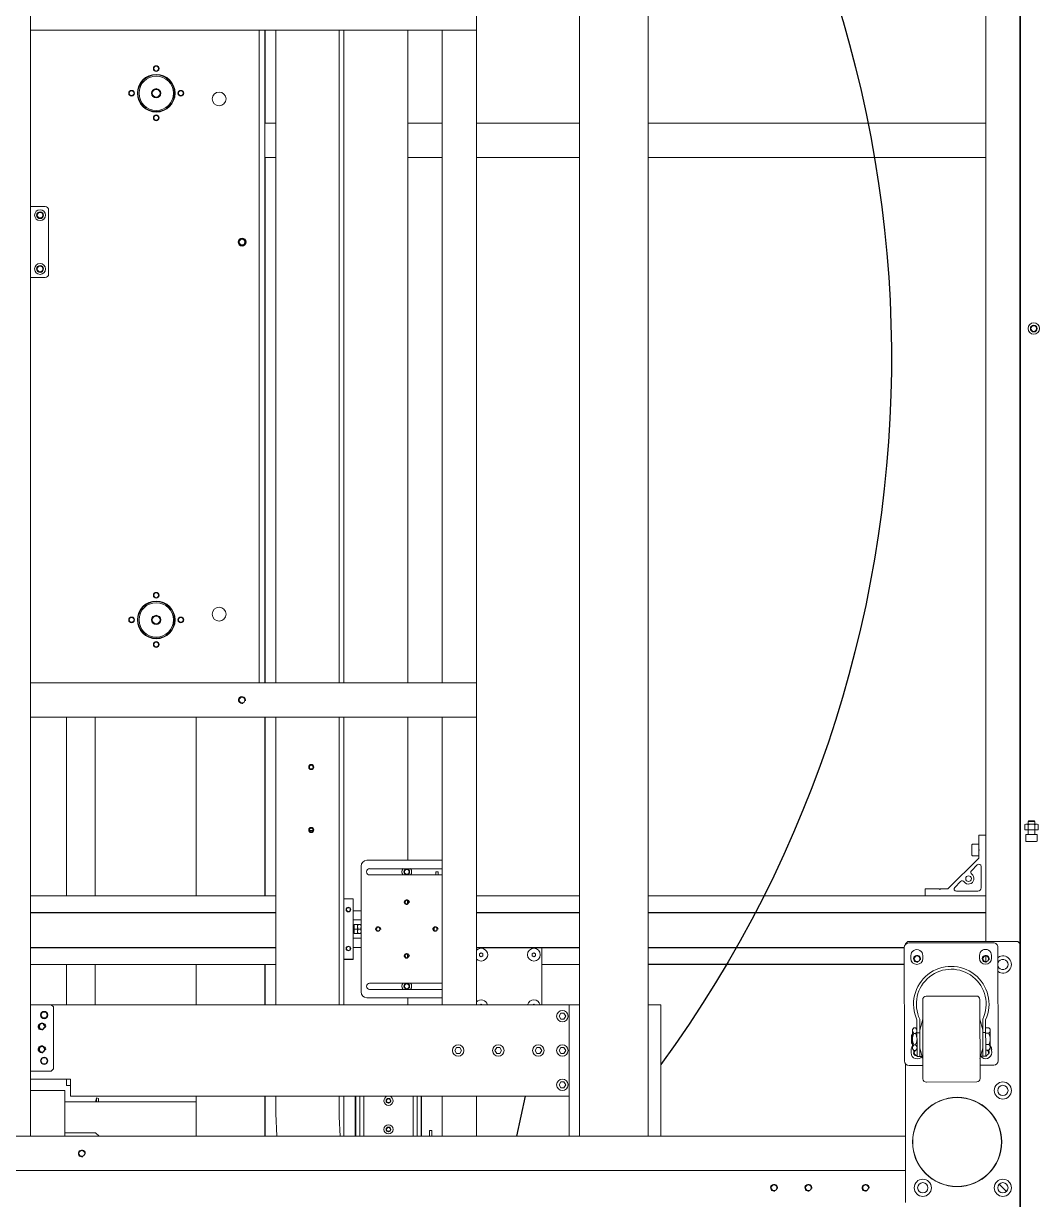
# Model space of a CAD drawing. Header units: millimetres. Extents: x -1052 to 3351, y 0 to 2015.
# Drawn here: x -214.6 to -201.47, y 1711.44 to 1726.64 of the extents above; entities that cross this region are included whole.
import ezdxf

# ---------------------------------------------------------------- set-up
doc = ezdxf.new("R2010")
doc.units = ezdxf.units.MM
doc.layers.add('@ New Renovation', color=7, linetype='Continuous')
for name, color, linetype, lineweight in [('_-J_NJSOLIDLINE！实线层', 7, 'Continuous', 18), ('_CGL01-D75-001SOLIDLINE！实线层', 7, 'Continuous', 18), ('_CGL01-D75-002SOLIDLINE！实线层', 7, 'Continuous', 18), ('_CGL01-D75-003SOLIDLINE！实线层', 7, 'Continuous', 18), ('_SC-50X75__0___CSOLIDLINE！实线层', 7, 'Continuous', 18), ('_TN16-30_-_30_BSOLIDLINE！实线层', 7, 'Continuous', 18), ('_TN16-30_FPSOLIDLINE！实线层', 7, 'Continuous', 18), ('_TN20-150_-_150_BSOLIDLINE！实线层', 7, 'Continuous', 18), ('_TN20-150_FPSOLIDLINE！实线层', 7, 'Continuous', 18), ('_TR16-2020_BSOLIDLINE！实线层', 7, 'Continuous', 18), ('AJCR-D78-M20-L100SOLIDLINE！实线层', 7, 'Continuous', 18), ('AM_6', 2, 'Continuous', 35), ('AM_CL', 7, 'Continuous', 15), ('DBJXZT-13SOLIDLINE！实线层', 7, 'Continuous', 18), ('DBJXZT-1SOLIDLINE！实线层', 7, 'Continuous', 18), ('DBJXZT-4SOLIDLINE！实线层', 7, 'Continuous', 18), ('DBJXZT-7SOLIDLINE！实线层', 7, 'Continuous', 18), ('DBJXZT-8SOLIDLINE！实线层', 7, 'Continuous', 18), ('GB_P_6_60X30_L_8SOLIDLINE！实线层', 7, 'Continuous', 18), ('HCJ_RECTANGULAR_TUSOLIDLINE！实线层', 7, 'Continuous', 18), ('HCJ_SQUARE_TUBE_66SOLIDLINE！实线层', 7, 'Continuous', 18), ('HCJ_SQUARE_TUBE_93SOLIDLINE！实线层', 7, 'Continuous', 18), ('HCJ_SQUARE_TUBE_94SOLIDLINE！实线层', 7, 'Continuous', 18), ('ISO10642-M5X16-10_SOLIDLINE！实线层', 7, 'Continuous', 18), ('ISO4032-M6-6SOLIDLINE！实线层', 7, 'Continuous', 18), ('ISO4762-M5X20-12_9SOLIDLINE！实线层', 7, 'Continuous', 18), ('ISO4762-M5X8-8_8SOLIDLINE！实线层', 7, 'Continuous', 18), ('ISO4762-M6X10-8_8SOLIDLINE！实线层', 7, 'Continuous', 18), ('ISO4762-M6X12-8_8SOLIDLINE！实线层', 7, 'Continuous', 18), ('ISO4762-M6X20-8_8SOLIDLINE！实线层', 7, 'Continuous', 18), ('ISO4762-M6X25-8_8SOLIDLINE！实线层', 7, 'Continuous', 18), ('ISO4762-M6X30-8_8SOLIDLINE！实线层', 7, 'Continuous', 18), ('ISO4762-M6X35-8_8SOLIDLINE！实线层', 7, 'Continuous', 18), ('LHFR20SOLIDLINE！实线层', 7, 'Continuous', 18), ('M8-B25SOLIDLINE！实线层', 7, 'Continuous', 18), ('M8_24齿-宽30SOLIDLINE！实线层', 7, 'Continuous', 18), ('QZDB-3-1BSOLIDLINE！实线层', 7, 'Continuous', 18), ('QZDB-6-1SOLIDLINE！实线层', 7, 'Continuous', 18), ('QZDBHC-1SOLIDLINE！实线层', 7, 'Continuous', 18), ('QZDBHC-2-1-ASOLIDLINE！实线层', 7, 'Continuous', 18), ('QZDBHC-2-2A-ASOLIDLINE！实线层', 7, 'Continuous', 18), ('QZDBHC-2-6SOLIDLINE！实线层', 7, 'Continuous', 18), ('QZDBHC-2-7-1SOLIDLINE！实线层', 7, 'Continuous', 18), ('QZDBHC-2-9-SSOLIDLINE！实线层', 7, 'Continuous', 18), ('QZDBHC-2-A-1SOLIDLINE！实线层', 7, 'Continuous', 18), ('QZDBHC_02-2SOLIDLINE！实线层', 7, 'Continuous', 18), ('QZDLD-9SOLIDLINE！实线层', 7, 'Continuous', 18), ('角铝53-53SOLIDLINE！实线层', 7, 'Continuous', 18)]:
    doc.layers.add(name, color=color, linetype=linetype, lineweight=lineweight)

# ---------------------------------------------------------------- blocks, each defined once
blk = doc.blocks.new('*X870')
at = {"layer": '@ New Renovation', "color": 0, "linetype": 'Continuous'}
for p, q in [((-3223.1, 4.8), (-3223.1, 219.3)), ((-3193.1, 219.3), (-3193.1, 4.8)), ((-3231.3, -110.7), (-3233.9, -110.7)), ((-3184.3, -110.7), (-3186.9, -110.7)), ((-3208.1, -133.4), (-3208.1, -133.7)), ((-3208.1, -133.4), (-3208.1, -133.7)), ((-3223.1, -260.7), (-3223.1, -170.7)), ((-3193.1, -170.7), (-3193.1, -260.7)), ((-3223.1, -615.7), (-3223.1, -320.7)), ((-3193.1, -320.7), (-3193.1, -544.5)), ((-3178.1, -544.5), (-3178.1, -320.7))]:
    blk.add_line(p, q, dxfattribs=at)
for centre, radius in [((-3124, 209.2), 2.5), ((-3104, 209.2), 2.5), ((-3209.1, -84.7), 1.65), ((-3232.6, -109.7), 1.65), ((-3185.6, -109.7), 1.65), ((-3209.1, -134.7), 1.65)]:
    blk.add_circle(centre, radius, dxfattribs=at)
for centre, radius, start, end in [((-3124, 209.2), 3, 345, 285), ((-3104, 209.2), 3, 345, 285), ((-3209.1, -84.7), 2, 345, 285), ((-3232.6, -109.7), 2, 345, 285), ((-3185.6, -109.7), 2, 345, 285), ((-3209.1, -134.7), 2, 345, 285), ((-3707.6, 511.8), 1045.1, 232.8141, 306.1785)]:
    blk.add_arc(centre, radius, start, end, dxfattribs=at)
at = {"layer": '_-J_NJSOLIDLINE！实线层', "color": 7, "linetype": 'Continuous'}
for p, q in [((-3259.1, -135.2), (-3256.3, -135.2)), ((-3259.1, -135.2), (-3259.1, -137.2)), ((-3259.1, -137.2), (-3256.3, -137.2))]:
    blk.add_line(p, q, dxfattribs=at)
at = {"layer": '_CGL01-D75-001SOLIDLINE！实线层', "color": 7, "linetype": 'Continuous'}
for p, q in [((-3150.4, -563.6), (-3150.6, -607.6)), ((-3078.4, -560.8), (-3147.4, -560.6)), ((-3120.9, -558.1), (-3130.3, -560.6)), ((-3104.9, -558.2), (-3095.6, -560.7)), ((-3075.4, -563.8), (-3075.6, -607.8)), ((-3147.6, -610.6), (-3078.6, -610.8)), ((-3121.1, -613.1), (-3130.4, -610.6)), ((-3105.1, -613.2), (-3095.7, -610.7))]:
    blk.add_line(p, q, dxfattribs=at)
for centre, start, end in [((-3147.4, -563.6), 89.8342, 179.8342), ((-3078.4, -563.8), 359.8342, 89.8342), ((-3147.6, -607.6), 179.8342, 269.8342), ((-3078.6, -607.8), 269.8342, 359.8342)]:
    blk.add_arc(centre, 3, start, end, dxfattribs=at)
at = {"layer": '_CGL01-D75-002SOLIDLINE！实线层', "color": 7, "linetype": 'Continuous'}
for p, q in [((-3197.1, -622.4), (-3196.9, -548.4)), ((-3192.9, -544.4), (-3093.9, -544.7)), ((-3185.9, -550.2), (-3183.4, -550.2)), ((-3103.4, -550.4), (-3100.9, -550.5)), ((-3089.9, -548.7), (-3089.9, -560.7)), ((-3183.4, -560.7), (-3185.9, -560.7)), ((-3186.1, -610.2), (-3183.6, -610.2)), ((-3090.1, -610.7), (-3090.1, -622.7)), ((-3094.1, -626.7), (-3193.1, -626.4)), ((-3183.6, -620.7), (-3186.1, -620.7)), ((-3101.1, -621), (-3103.6, -620.9))]:
    blk.add_line(p, q, dxfattribs=at)
for centre, radius, start, end in [((-3192.9, -548.4), 4, 89.8342, 179.8342), ((-3185.9, -555.5), 5.25, 89.8342, 269.8342), ((-3183.4, -555.5), 5.25, 269.8342, 89.8342), ((-3103.4, -555.7), 5.25, 89.8342, 130.1116), ((-3100.9, -555.7), 5.25, 304.7563, 89.8342), ((-3093.9, -548.7), 4, 359.8342, 89.8342), ((-3186.1, -615.5), 5.25, 89.8342, 269.8342), ((-3183.6, -615.5), 5.25, 269.8342, 89.8342), ((-3101.1, -615.7), 5.25, 269.8342, 54.912), ((-3193.1, -622.4), 4, 179.8342, 269.8342), ((-3103.6, -615.7), 5.25, 229.5567, 269.8342), ((-3094.1, -622.7), 4, 269.8342, 359.8342)]:
    blk.add_arc(centre, radius, start, end, dxfattribs=at)
at = {"layer": '_CGL01-D75-003SOLIDLINE！实线层', "color": 7, "linetype": 'Continuous'}
for p, q in [((-3121.4, -551.6), (-3122.7, -553)), ((-3122.7, -553), (-3122.7, -554.3)), ((-3121.4, -555.6), (-3122.7, -554.3)), ((-3104.4, -551.7), (-3121.4, -551.6)), ((-3117.8, -553), (-3117.8, -554.3)), ((-3116.4, -550.7), (-3116.9, -551.2)), ((-3108.9, -551.2), (-3116.9, -551.2)), ((-3116.9, -551.2), (-3116.9, -551.7)), ((-3109.4, -550.7), (-3116.4, -550.7)), ((-3109.4, -550.7), (-3108.9, -551.2)), ((-3108.9, -551.2), (-3108.9, -551.7)), ((-3108, -553), (-3108, -554.4)), ((-3104.4, -551.7), (-3103.1, -553)), ((-3104.4, -555.7), (-3103.1, -554.4)), ((-3103.1, -553), (-3103.1, -554.4)), ((-3097.9, -558.2), (-3130.2, -558.1)), ((-3097.9, -555.7), (-3129.7, -555.6)), ((-3118.5, -555.7), (-3118.5, -558.2)), ((-3097.9, -560.1), (-3097.9, -555.7)), ((-3098.1, -613.2), (-3130.4, -613.1)), ((-3098.1, -615.7), (-3129.8, -615.6)), ((-3122.9, -618.3), (-3122.9, -615.6)), ((-3118.7, -613.2), (-3118.7, -615.7)), ((-3118, -618.3), (-3118, -615.7)), ((-3108.2, -618.4), (-3108.2, -615.7)), ((-3103.3, -618.4), (-3103.3, -615.7)), ((-3098.1, -615.7), (-3098.1, -611.3)), ((-3121.6, -619.6), (-3122.9, -618.3)), ((-3121.6, -619.6), (-3104.6, -619.7)), ((-3104.6, -619.7), (-3103.3, -618.4))]:
    blk.add_line(p, q, dxfattribs=at)
for radius, start, end in [(33, 65.2142, 294.4541), (30.5, 64.2086, 295.4598)]:
    blk.add_arc((-3143.5, -585.6), radius, start, end, dxfattribs=at)
for points, knots in [([(-3120.3, -551.6), (-3120.5, -551.6), (-3121.4, -551.8), (-3122.2, -552.4), (-3122.7, -553)], [0, 0, 0, 0, 0.650045, 2.850755, 2.850755, 2.850755, 2.850755]), ([(-3122.7, -554.3), (-3122.6, -554.4), (-3122.2, -554.9), (-3121.7, -555.2), (-3121.3, -555.4)], [0, 0, 0, 0, 0.477747, 1.797575, 1.797575, 1.797575, 1.797575]), ([(-3117.8, -553), (-3118, -552.8), (-3118.7, -552.2), (-3119.6, -551.7), (-3120.3, -551.6)], [0, 0, 0, 0, 0.795219, 2.844235, 2.844235, 2.844235, 2.844235]), ([(-3120.3, -555.6), (-3120.1, -555.6), (-3119.1, -555.5), (-3118.3, -554.9), (-3117.8, -554.3)], [0, 0, 0, 0, 0.650045, 2.850755, 2.850755, 2.850755, 2.850755]), ([(-3105.5, -551.7), (-3105.7, -551.7), (-3106.7, -551.8), (-3107.5, -552.5), (-3108, -553)], [0, 0, 0, 0, 0.650045, 2.850755, 2.850755, 2.850755, 2.850755]), ([(-3108, -554.4), (-3107.8, -554.6), (-3107.1, -555.2), (-3106.2, -555.7), (-3105.5, -555.7)], [0, 0, 0, 0, 0.795219, 2.844235, 2.844235, 2.844235, 2.844235]), ([(-3105.5, -555.7), (-3105.3, -555.7), (-3104.4, -555.5), (-3103.6, -554.9), (-3103.1, -554.4)], [0, 0, 0, 0, 0.650045, 2.850755, 2.850755, 2.850755, 2.850755]), ([(-3103.1, -553), (-3103.2, -552.9), (-3103.6, -552.5), (-3104.1, -552.1), (-3104.5, -551.9)], [0, 0, 0, 0, 0.477747, 1.797575, 1.797575, 1.797575, 1.797575]), ([(-3122.9, -618.3), (-3122.8, -618.4), (-3122.4, -618.9), (-3121.9, -619.2), (-3121.5, -619.4)], [0, 0, 0, 0, 0.477747, 1.797575, 1.797575, 1.797575, 1.797575]), ([(-3120.5, -619.6), (-3120.2, -619.6), (-3119.3, -619.5), (-3118.5, -618.9), (-3118, -618.3)], [0, 0, 0, 0, 0.650045, 2.850755, 2.850755, 2.850755, 2.850755]), ([(-3108.2, -618.4), (-3108, -618.6), (-3107.3, -619.2), (-3106.4, -619.7), (-3105.7, -619.7)], [0, 0, 0, 0, 0.795219, 2.844235, 2.844235, 2.844235, 2.844235]), ([(-3105.7, -619.7), (-3105.5, -619.7), (-3104.6, -619.5), (-3103.8, -618.9), (-3103.3, -618.4)], [0, 0, 0, 0, 0.650045, 2.850755, 2.850755, 2.850755, 2.850755])]:
    blk.add_open_spline(points, degree=3, knots=knots, dxfattribs=at)
for points in [[(-3112.9, -551.7), (-3114.6, -551.7), (-3116.3, -552.2), (-3117.8, -553)], [(-3117.8, -554.3), (-3116.3, -555.1), (-3114.6, -555.7), (-3112.9, -555.7)], [(-3108, -553), (-3109.5, -552.2), (-3111.2, -551.7), (-3112.9, -551.7)], [(-3111.1, -555.5), (-3110, -555.3), (-3109, -554.9), (-3108, -554.4)], [(-3104.5, -551.9), (-3104.8, -551.8), (-3105.2, -551.7), (-3105.5, -551.7)], [(-3121.3, -555.4), (-3121, -555.6), (-3120.6, -555.6), (-3120.3, -555.6)], [(-3112.9, -555.7), (-3112.3, -555.7), (-3111.7, -555.6), (-3111.1, -555.5)], [(-3121.5, -619.4), (-3121.2, -619.6), (-3120.8, -619.6), (-3120.5, -619.6)], [(-3118, -618.3), (-3116.5, -619.1), (-3114.8, -619.7), (-3113.1, -619.7)], [(-3113.1, -619.7), (-3111.4, -619.7), (-3109.7, -619.1), (-3108.2, -618.4)]]:
    blk.add_open_spline(points, degree=3, dxfattribs=at)
at = {"layer": '_SC-50X75__0___CSOLIDLINE！实线层', "color": 7, "linetype": 'Continuous'}
for p, q in [((-3840.1, 219.3), (-3840.1, 206.3)), ((-3778.1, 206.3), (-3778.1, 219.3)), ((-3837.1, 203.3), (-3781.1, 203.3))]:
    blk.add_line(p, q, dxfattribs=at)
for centre, radius in [((-3832.6, 210.8), 4.75), ((-3832.6, 210.8), 3), ((-3832.6, 210.8), 2.46), ((-3785.6, 210.8), 4.75), ((-3785.6, 210.8), 3), ((-3785.6, 210.8), 2.46)]:
    blk.add_circle(centre, radius, dxfattribs=at)
for centre, start, end in [((-3837.1, 206.3), 180, 270), ((-3781.1, 206.3), 270, 0)]:
    blk.add_arc(centre, 3, start, end, dxfattribs=at)
at = {"layer": '_TN16-30_-_30_BSOLIDLINE！实线层', "color": 7, "linetype": 'Continuous'}
for p, q in [((-3205.1, -63.7), (-3213.1, -63.7)), ((-3213.1, -69.7), (-3213.1, -63.7)), ((-3205.1, -66.7), (-3213.1, -66.7)), ((-3211.1, -62.7), (-3211.6, -63.2)), ((-3206.6, -63.2), (-3211.6, -63.2)), ((-3211.6, -63.7), (-3211.6, -63.2)), ((-3209.1, -66.3), (-3209.1, -64.1)), ((-3209.1, -69.3), (-3209.1, -67.1)), ((-3207.1, -62.7), (-3206.6, -63.2)), ((-3206.6, -63.7), (-3206.6, -63.2)), ((-3205.1, -69.7), (-3205.1, -63.7))]:
    blk.add_line(p, q, dxfattribs=at)
for points in [[(-3211.1, -63.7), (-3211.8, -63.7), (-3212.4, -63.8), (-3213.1, -64.1)], [(-3213.1, -66.3), (-3212.4, -66.6), (-3211.8, -66.7), (-3211.1, -66.7)], [(-3211.1, -66.7), (-3211.8, -66.7), (-3212.4, -66.8), (-3213.1, -67.1)], [(-3213.1, -69.3), (-3212.4, -69.6), (-3211.8, -69.7), (-3211.1, -69.7)], [(-3209.1, -64.1), (-3209.7, -63.8), (-3210.4, -63.7), (-3211.1, -63.7)], [(-3211.1, -66.7), (-3210.4, -66.7), (-3209.7, -66.6), (-3209.1, -66.3)], [(-3209.1, -67.1), (-3209.7, -66.8), (-3210.4, -66.7), (-3211.1, -66.7)], [(-3211.1, -69.7), (-3210.4, -69.7), (-3209.7, -69.6), (-3209.1, -69.3)], [(-3207.1, -63.7), (-3207.8, -63.7), (-3208.4, -63.8), (-3209.1, -64.1)], [(-3209.1, -66.3), (-3208.4, -66.6), (-3207.8, -66.7), (-3207.1, -66.7)], [(-3207.1, -66.7), (-3207.8, -66.7), (-3208.4, -66.8), (-3209.1, -67.1)], [(-3209.1, -69.3), (-3208.4, -69.6), (-3207.8, -69.7), (-3207.1, -69.7)], [(-3205.1, -64.1), (-3205.7, -63.8), (-3206.4, -63.7), (-3207.1, -63.7)], [(-3207.1, -66.7), (-3206.4, -66.7), (-3205.7, -66.6), (-3205.1, -66.3)], [(-3205.1, -67.1), (-3205.7, -66.8), (-3206.4, -66.7), (-3207.1, -66.7)], [(-3207.1, -69.7), (-3206.4, -69.7), (-3205.7, -69.6), (-3205.1, -69.3)]]:
    blk.add_open_spline(points, degree=3, dxfattribs=at)
at = {"layer": '_TN16-30_FPSOLIDLINE！实线层', "color": 7, "linetype": 'Continuous'}
for p, q in [((-3235.6, -54.7), (-3235.6, -62.7)), ((-3182.8, -54.7), (-3235.4, -54.7)), ((-3235.4, -54.7), (-3235.4, -62.7)), ((-3182.8, -54.7), (-3182.8, -62.7)), ((-3182.6, -54.7), (-3182.6, -62.7)), ((-3182.6, -62.7), (-3235.6, -62.7)), ((-3225.1, -69.7), (-3225.1, -62.7)), ((-3217.1, -69.7), (-3217.1, -62.7)), ((-3201.1, -69.7), (-3201.1, -62.7)), ((-3193.1, -69.7), (-3193.1, -62.7))]:
    blk.add_line(p, q, dxfattribs=at)
for centre, radius in [((-3226.1, -58.7), 2), ((-3226.1, -58.7), 1.62), ((-3192.1, -58.7), 2), ((-3192.1, -58.7), 1.62)]:
    blk.add_circle(centre, radius, dxfattribs=at)
at = {"layer": '_TN20-150_-_150_BSOLIDLINE！实线层', "color": 7, "linetype": 'Continuous'}
blk.add_line((-3295.1, -24.7), (-3295.1, -27.7), dxfattribs=at)
at = {"layer": '_TN20-150_FPSOLIDLINE！实线层', "color": 7, "linetype": 'Continuous'}
for centre, radius in [((-3350.6, -26.2), 2), ((-3350.6, -26.2), 1.62), ((-3295.6, -26.2), 2), ((-3295.6, -26.2), 1.62)]:
    blk.add_circle(centre, radius, dxfattribs=at)
at = {"layer": '_TR16-2020_BSOLIDLINE！实线层', "color": 7, "linetype": 'Continuous'}
for p, q in [((-3028.1, -64.7), (-3063, -64.7)), ((-3028.1, -65.2), (-3063, -65.2)), ((-3028.1, -68.8), (-3063, -68.8)), ((-3063, -72.2), (-3028.1, -72.2)), ((-3028.1, -115.3), (-3063, -115.3)), ((-3063, -118.7), (-3028.1, -118.7)), ((-3028.1, -122.2), (-3063, -122.2)), ((-3028.1, -122.7), (-3063, -122.7))]:
    blk.add_line(p, q, dxfattribs=at)
for centre, radius in [((-3059.1, -93.7), 2.07), ((-3034.1, -93.7), 4), ((-3034.1, -93.7), 2.07)]:
    blk.add_circle(centre, radius, dxfattribs=at)
blk.add_arc((-3059.1, -93.7), 4, 192.5788, 167.4978, dxfattribs=at)
at = {"layer": 'AJCR-D78-M20-L100SOLIDLINE！实线层', "color": 7, "linetype": 'Continuous'}
for radius in [39, 38.8]:
    blk.add_circle((-3023.1, -590.7), radius, dxfattribs=at)
at = {"layer": 'DBJXZT-13SOLIDLINE！实线层', "color": 7, "linetype": 'Continuous'}
for p, q in [((-3028.1, -129.7), (-3033.1, -129.7)), ((-3033.1, -129.7), (-3033.1, -131.7)), ((-3033.1, -131.7), (-3028.1, -131.7))]:
    blk.add_line(p, q, dxfattribs=at)
at = {"layer": 'DBJXZT-1SOLIDLINE！实线层', "color": 7, "linetype": 'Continuous'}
blk.add_line((-3994.1, 19.3), (-3424.1, 19.3), dxfattribs=at)
for centre, radius in [((-3939.1, 109.3), 16.5), ((-3479.1, 109.3), 16.5), ((-3934.1, 54.3), 6), ((-3484.1, 54.3), 6), ((-3809.1, 34.3), 3.5)]:
    blk.add_circle(centre, radius, dxfattribs=at)
at = {"layer": 'DBJXZT-4SOLIDLINE！实线层', "color": 7, "linetype": 'Continuous'}
for centre in [(-3939.1, 109.3), (-3479.1, 109.3)]:
    blk.add_circle(centre, 3.4, dxfattribs=at)
at = {"layer": 'DBJXZT-7SOLIDLINE！实线层', "color": 7, "linetype": 'Continuous'}
for centre, radius in [((-3939.1, 109.3), 15), ((-3479.1, 109.3), 15), ((-3939.1, 109.3), 4), ((-3479.1, 109.3), 4)]:
    blk.add_circle(centre, radius, dxfattribs=at)
at = {"layer": 'DBJXZT-8SOLIDLINE！实线层', "color": 7, "linetype": 'Continuous'}
for p, q in [((-3264.1, -69.7), (-3154.1, -69.7)), ((-3269.1, -140.7), (-3269.1, -74.7)), ((-3261.8, -140.7), (-3261.8, -77.2)), ((-3256.3, -77.2), (-3256.3, -140.7)), ((-3161.8, -140.7), (-3161.8, -77.2)), ((-3156.3, -77.2), (-3156.3, -140.7)), ((-3149.1, -74.7), (-3149.1, -140.7))]:
    blk.add_line(p, q, dxfattribs=at)
for centre, radius, start, end in [((-3264.1, -74.7), 5, 90, 180), ((-3154.1, -74.7), 5, 0, 90), ((-3259.1, -77.2), 2.75, 0, 180), ((-3159.1, -77.2), 2.75, 0, 180)]:
    blk.add_arc(centre, radius, start, end, dxfattribs=at)
at = {"layer": 'GB_P_6_60X30_L_8SOLIDLINE！实线层', "color": 7, "linetype": 'Continuous'}
for p, q in [((-3238.1, 4.8), (-3238.1, 219.3)), ((-3178.1, 4.8), (-3178.1, 219.3)), ((-3238.1, -260.7), (-3238.1, -170.7)), ((-3178.1, -260.7), (-3178.1, -227.8)), ((-3238.1, -615.7), (-3238.1, -320.7))]:
    blk.add_line(p, q, dxfattribs=at)
at = {"layer": 'HCJ_RECTANGULAR_TUSOLIDLINE！实线层', "color": 7, "linetype": 'Continuous'}
for p, q in [((-2998.1, 1014.3), (-2998.1, -545.7)), ((-3058.1, 189.3), (-3058.1, 74.3)), ((-3028.1, 189.3), (-3028.1, -545.7)), ((-3394.1, 74.3), (-3238.1, 74.3)), ((-3178.1, 74.3), (-3143, 74.3)), ((-3063, 74.3), (-3058.1, 74.3)), ((-3028.1, 74.3), (-3058.1, 74.3)), ((-3994.1, 14.3), (-3913.1, 14.3)), ((-3883.1, 14.3), (-3424.1, 14.3)), ((-3394.1, 14.3), (-3238.1, 14.3)), ((-3178.1, 14.3), (-3143, 14.3)), ((-3063, 14.3), (-3028.1, 14.3)), ((-3994.1, -140.7), (-3424.1, -140.7)), ((-3394.1, -140.7), (-3143, -140.7)), ((-3063, -140.7), (-3028.1, -140.7)), ((-3994.1, -170.7), (-3424.1, -170.7)), ((-3394.1, -170.7), (-3143, -170.7)), ((-3063, -170.7), (-3028.1, -170.7)), ((-5023.1, -260.7), (-3028.1, -260.7)), ((-5023.1, -320.7), (-3028.1, -320.7)), ((-5053.1, -615.7), (-3198.1, -615.7)), ((-3185.6, -615.7), (-3180.6, -615.7)), ((-2986.3, -627.5), (-2979.9, -633.9)), ((-2979.9, -633.9), (-2986.3, -627.5)), ((-5185.1, -645.7), (-3196.1, -645.7))]:
    blk.add_line(p, q, dxfattribs=at)
for centre in [(-3013.1, 174.3), (-2983.1, -430.7), (-2983.1, -460.7), (-2983.1, -510.7)]:
    blk.add_circle(centre, 2.5, dxfattribs=at)
at = {"layer": 'HCJ_RECTANGULAR_TUSOLIDLINE！实线层', "color": 3, "linetype": 'Continuous'}
for centre in [(-3013.1, 174.3), (-2983.1, -430.7), (-2983.1, -460.7), (-2983.1, -510.7)]:
    blk.add_arc(centre, 3, 345, 285, dxfattribs=at)
at = {"layer": 'HCJ_SQUARE_TUBE_66SOLIDLINE！实线层', "color": 7, "linetype": 'Continuous'}
for p, q in [((-3883.1, 14.3), (-3913.1, 14.3)), ((-3913.1, 4.8), (-3913.1, 14.3)), ((-3883.1, 4.8), (-3883.1, 14.3)), ((-3913.1, -140.7), (-3913.1, -110.7)), ((-3883.1, -140.7), (-3883.1, -110.7)), ((-3913.1, -260.7), (-3913.1, -170.7)), ((-3883.1, -260.7), (-3883.1, -170.7)), ((-3913.1, -615.7), (-3913.1, -320.7)), ((-3883.1, -615.7), (-3883.1, -320.7))]:
    blk.add_line(p, q, dxfattribs=at)
at = {"layer": 'HCJ_SQUARE_TUBE_93SOLIDLINE！实线层', "color": 7, "linetype": 'Continuous'}
for p, q in [((-3028.1, 219.3), (-3028.1, 249.3)), ((-3068.1, 219.3), (-5023.1, 219.3))]:
    blk.add_line(p, q, dxfattribs=at)
at = {"layer": 'HCJ_SQUARE_TUBE_94SOLIDLINE！实线层', "color": 7, "linetype": 'Continuous'}
for p, q in [((-3994.1, -170.7), (-3994.1, 219.3)), ((-3424.1, -170.7), (-3424.1, 219.3)), ((-3394.1, -170.7), (-3394.1, 219.3)), ((-4024.1, -170.7), (-3994.1, -170.7)), ((-3424.1, -170.7), (-3394.1, -170.7))]:
    blk.add_line(p, q, dxfattribs=at)
blk.add_circle((-3409.1, 34.3), 2.5, dxfattribs=at)
at = {"layer": 'HCJ_SQUARE_TUBE_94SOLIDLINE！实线层', "color": 3, "linetype": 'Continuous'}
blk.add_arc((-3409.1, 34.3), 3, 345, 285, dxfattribs=at)
at = {"layer": 'ISO10642-M5X16-10_SOLIDLINE！实线层', "color": 7, "linetype": 'Continuous'}
for p, q in [((-3188.4, -174.8), (-3187.5, -173.3)), ((-3187.5, -173.3), (-3185.8, -173.3)), ((-3185.8, -173.3), (-3184.9, -174.8)), ((-3143.4, -174.8), (-3143, -174)), ((-3187.5, -176.3), (-3188.4, -174.8)), ((-3185.8, -176.3), (-3187.5, -176.3)), ((-3184.9, -174.8), (-3185.8, -176.3)), ((-3143, -175.5), (-3143.4, -174.8)), ((-3188.4, -220.8), (-3187.5, -219.3)), ((-3187.5, -222.3), (-3188.4, -220.8)), ((-3187.5, -219.3), (-3185.8, -219.3)), ((-3185.8, -222.3), (-3187.5, -222.3)), ((-3185.8, -219.3), (-3184.9, -220.8)), ((-3184.9, -220.8), (-3185.8, -222.3)), ((-3143.4, -220.8), (-3143, -220)), ((-3143, -221.5), (-3143.4, -220.8))]:
    blk.add_line(p, q, dxfattribs=at)
at = {"layer": 'ISO4032-M6-6SOLIDLINE！实线层', "color": 7, "linetype": 'Continuous'}
for p, q in [((-3300.8, -650.7), (-3300.3, -649.9)), ((-3300.8, -660.7), (-3300.8, -650.7)), ((-3300.3, -649.9), (-3296, -649.9)), ((-3300.3, -652.8), (-3296, -652.8)), ((-3296, -649.9), (-3295.6, -650.7)), ((-3295.6, -660.7), (-3295.6, -650.7)), ((-3300.8, -660.7), (-3300.3, -661.5)), ((-3300.3, -658.6), (-3296, -658.6)), ((-3300.3, -661.5), (-3296, -661.5)), ((-3296, -661.5), (-3295.6, -660.7))]:
    blk.add_line(p, q, dxfattribs=at)
for points, knots in [([(-3300.8, -651.4), (-3300.8, -651.1), (-3300.7, -650.6), (-3300.5, -650.2), (-3300.3, -649.9)], [0, 0, 0, 0, 0.740975, 1.527566, 1.527566, 1.527566, 1.527566]), ([(-3300.3, -652.8), (-3300.5, -652.6), (-3300.7, -652.1), (-3300.8, -651.6), (-3300.8, -651.4)], [0, 0, 0, 0, 0.786591, 1.527566, 1.527566, 1.527566, 1.527566]), ([(-3295.6, -651.4), (-3295.6, -651.1), (-3295.7, -650.6), (-3295.9, -650.2), (-3296, -649.9)], [0, 0, 0, 0, 0.740975, 1.527566, 1.527566, 1.527566, 1.527566]), ([(-3296, -652.8), (-3295.9, -652.6), (-3295.7, -652.1), (-3295.6, -651.6), (-3295.6, -651.4)], [0, 0, 0, 0, 0.786591, 1.527566, 1.527566, 1.527566, 1.527566]), ([(-3300.8, -660), (-3300.8, -659.8), (-3300.7, -659.3), (-3300.5, -658.8), (-3300.3, -658.6)], [0, 0, 0, 0, 0.740975, 1.527566, 1.527566, 1.527566, 1.527566]), ([(-3300.3, -661.5), (-3300.5, -661.3), (-3300.7, -660.8), (-3300.8, -660.3), (-3300.8, -660)], [0, 0, 0, 0, 0.786591, 1.527566, 1.527566, 1.527566, 1.527566]), ([(-3295.6, -660), (-3295.6, -659.8), (-3295.7, -659.3), (-3295.9, -658.8), (-3296, -658.6)], [0, 0, 0, 0, 0.740975, 1.527566, 1.527566, 1.527566, 1.527566]), ([(-3296, -661.5), (-3295.9, -661.3), (-3295.7, -660.8), (-3295.6, -660.3), (-3295.6, -660)], [0, 0, 0, 0, 0.786591, 1.527566, 1.527566, 1.527566, 1.527566])]:
    blk.add_open_spline(points, degree=3, knots=knots, dxfattribs=at)
for points in [[(-3300.8, -655.7), (-3300.8, -654.7), (-3300.6, -653.8), (-3300.3, -652.8)], [(-3300.3, -658.6), (-3300.6, -657.7), (-3300.8, -656.7), (-3300.8, -655.7)], [(-3295.6, -655.7), (-3295.6, -654.7), (-3295.8, -653.8), (-3296, -652.8)], [(-3296, -658.6), (-3295.8, -657.7), (-3295.6, -656.7), (-3295.6, -655.7)]]:
    blk.add_open_spline(points, degree=3, dxfattribs=at)
at = {"layer": 'ISO4762-M5X20-12_9SOLIDLINE！实线层', "color": 7, "linetype": 'Continuous'}
for centre, radius in [((-3939.1, 130.8), 2.5), ((-3939.1, 130.8), 2.1), ((-3479.1, 130.8), 2.5), ((-3479.1, 130.8), 2.1), ((-3960.6, 109.3), 2.5), ((-3960.6, 109.3), 2.1), ((-3917.6, 109.3), 2.5), ((-3917.6, 109.3), 2.1), ((-3500.6, 109.3), 2.5), ((-3500.6, 109.3), 2.1), ((-3457.6, 109.3), 2.5), ((-3457.6, 109.3), 2.1), ((-3939.1, 87.8), 2.5), ((-3939.1, 87.8), 2.1), ((-3479.1, 87.8), 2.5), ((-3479.1, 87.8), 2.1)]:
    blk.add_circle(centre, radius, dxfattribs=at)
at = {"layer": 'ISO4762-M5X20-12_9SOLIDLINE！实线层', "color": 3, "linetype": 'Continuous'}
for centre in [(-3939.1, 130.8), (-3479.1, 130.8), (-3960.6, 109.3), (-3917.6, 109.3), (-3500.6, 109.3), (-3457.6, 109.3), (-3939.1, 87.8), (-3479.1, 87.8)]:
    blk.add_arc(centre, 2.1, 345, 285, dxfattribs=at)
at = {"layer": 'ISO4762-M5X8-8_8SOLIDLINE！实线层', "color": 7, "linetype": 'Continuous'}
for centre, radius in [((-3259.1, -109.7), 2.5), ((-3259.1, -109.7), 2.1), ((-3159.1, -109.7), 2.5), ((-3159.1, -109.7), 2.1)]:
    blk.add_circle(centre, radius, dxfattribs=at)
for centre, start, end in [((-3259.1, -109.7), 49.6435, 130.3565), ((-3259.1, -109.7), 229.6435, 310.3565), ((-3159.1, -109.7), 49.6435, 130.3565), ((-3159.1, -109.7), 229.6435, 310.3565)]:
    blk.add_arc(centre, 4.25, start, end, dxfattribs=at)
at = {"layer": 'ISO4762-M5X8-8_8SOLIDLINE！实线层', "color": 3, "linetype": 'Continuous'}
for centre in [(-3259.1, -109.7), (-3159.1, -109.7)]:
    blk.add_arc(centre, 2.1, 345, 285, dxfattribs=at)
at = {"layer": 'ISO4762-M6X10-8_8SOLIDLINE！实线层', "color": 7, "linetype": 'Continuous'}
for p, q in [((-3283.1, -604.2), (-3283.1, -609.7)), ((-3282.6, -603.7), (-3273.6, -603.7)), ((-3273.1, -604.2), (-3273.1, -609.7)), ((-3278.4, -609.7), (-3277.7, -609.7))]:
    blk.add_line(p, q, dxfattribs=at)
for centre, start, end in [((-3282.6, -604.2), 90, 180), ((-3273.6, -604.2), 0, 90)]:
    blk.add_arc(centre, 0.5, start, end, dxfattribs=at)
at = {"layer": 'ISO4762-M6X12-8_8SOLIDLINE！实线层', "color": 7, "linetype": 'Continuous'}
for p, q in [((-3303.1, -652.7), (-3303.6, -653.2)), ((-3303.6, -653.2), (-3303.6, -658.2)), ((-3303.6, -653.2), (-3303.6, -658.2)), ((-3300.8, -652.7), (-3303.1, -652.7)), ((-3303.1, -652.7), (-3303.1, -658.7)), ((-3291.6, -652.7), (-3295.6, -652.7)), ((-3286.1, -650.7), (-3291.6, -650.7)), ((-3291.6, -650.7), (-3291.6, -660.7)), ((-3285.6, -651.2), (-3285.6, -660.2)), ((-3303.1, -658.7), (-3303.6, -658.2)), ((-3300.8, -658.7), (-3303.1, -658.7)), ((-3291.6, -658.7), (-3295.6, -658.7)), ((-3286.1, -660.7), (-3291.6, -660.7))]:
    blk.add_line(p, q, dxfattribs=at)
for radius in [5, 3, 2.5]:
    blk.add_circle((-3733.6, -657.7), radius, dxfattribs=at)
at = {"layer": 'ISO4762-M6X12-8_8SOLIDLINE！实线层', "color": 3, "linetype": 'Continuous'}
blk.add_arc((-3733.6, -657.7), 2.5, 345, 285, dxfattribs=at)
at = {"layer": 'ISO4762-M6X12-8_8SOLIDLINE！实线层', "color": 7, "linetype": 'Continuous'}
for centre, start, end in [((-3286.1, -651.2), 0, 90), ((-3286.1, -660.2), 270, 0)]:
    blk.add_arc(centre, 0.5, start, end, dxfattribs=at)
at = {"layer": 'ISO4762-M6X20-8_8SOLIDLINE！实线层', "color": 7, "linetype": 'Continuous'}
for p, q in [((-3136.5, 208.7), (-3134, 210.1)), ((-3136.5, 205.8), (-3136.5, 208.7)), ((-3134, 204.4), (-3136.5, 205.8)), ((-3134, 210.1), (-3131.5, 208.7)), ((-3131.5, 205.8), (-3134, 204.4)), ((-3131.5, 208.7), (-3131.5, 205.8)), ((-3096.5, 208.7), (-3094, 210.1)), ((-3096.5, 205.8), (-3096.5, 208.7)), ((-3094, 204.4), (-3096.5, 205.8)), ((-3094, 210.1), (-3091.5, 208.7)), ((-3091.5, 205.8), (-3094, 204.4)), ((-3091.5, 208.7), (-3091.5, 205.8))]:
    blk.add_line(p, q, dxfattribs=at)
at = {"layer": 'ISO4762-M6X25-8_8SOLIDLINE！实线层', "color": 7, "linetype": 'Continuous'}
for p, q in [((-3105.5, -153.3), (-3103, -151.8)), ((-3105.5, -156.1), (-3105.5, -153.3)), ((-3103, -151.8), (-3100.5, -153.3)), ((-3100.5, -153.3), (-3100.5, -156.1)), ((-3103, -157.6), (-3105.5, -156.1)), ((-3100.5, -156.1), (-3103, -157.6)), ((-3105.5, -188.3), (-3103, -186.8)), ((-3105.5, -191.1), (-3105.5, -188.3)), ((-3103, -192.6), (-3105.5, -191.1)), ((-3103, -186.8), (-3100.5, -188.3)), ((-3100.5, -191.1), (-3103, -192.6)), ((-3100.5, -188.3), (-3100.5, -191.1)), ((-3105.5, -223.3), (-3103, -221.8)), ((-3105.5, -226.1), (-3105.5, -223.3)), ((-3103, -221.8), (-3100.5, -223.3)), ((-3100.5, -223.3), (-3100.5, -226.1)), ((-3103, -227.6), (-3105.5, -226.1)), ((-3100.5, -226.1), (-3103, -227.6))]:
    blk.add_line(p, q, dxfattribs=at)
for centre in [(-3103, -154.7), (-3103, -189.7), (-3103, -224.7)]:
    blk.add_circle(centre, 5, dxfattribs=at)
at = {"layer": 'ISO4762-M6X30-8_8SOLIDLINE！实线层', "color": 7, "linetype": 'Continuous'}
for radius in [3, 2.5]:
    blk.add_circle((-3809.1, 34.3), radius, dxfattribs=at)
at = {"layer": 'ISO4762-M6X30-8_8SOLIDLINE！实线层', "color": 3, "linetype": 'Continuous'}
blk.add_arc((-3809.1, 34.3), 2.5, 345, 285, dxfattribs=at)
at = {"layer": 'ISO4762-M6X35-8_8SOLIDLINE！实线层', "color": 7, "linetype": 'Continuous'}
for p, q in [((-3135.5, -244.3), (-3133, -242.8)), ((-3135.5, -247.1), (-3135.5, -244.3)), ((-3133, -242.8), (-3130.5, -244.3)), ((-3130.5, -244.3), (-3130.5, -247.1)), ((-3105.5, -244.3), (-3103, -242.8)), ((-3105.5, -247.1), (-3105.5, -244.3)), ((-3103, -242.8), (-3100.5, -244.3)), ((-3100.5, -244.3), (-3100.5, -247.1)), ((-3075.5, -244.3), (-3073, -242.8)), ((-3075.5, -247.1), (-3075.5, -244.3)), ((-3073, -242.8), (-3070.5, -244.3)), ((-3070.5, -244.3), (-3070.5, -247.1)), ((-3133, -248.6), (-3135.5, -247.1)), ((-3130.5, -247.1), (-3133, -248.6)), ((-3103, -248.6), (-3105.5, -247.1)), ((-3100.5, -247.1), (-3103, -248.6)), ((-3073, -248.6), (-3075.5, -247.1)), ((-3070.5, -247.1), (-3073, -248.6))]:
    blk.add_line(p, q, dxfattribs=at)
for centre in [(-3133, -245.7), (-3103, -245.7), (-3073, -245.7)]:
    blk.add_circle(centre, 5, dxfattribs=at)
at = {"layer": 'LHFR20SOLIDLINE！实线层', "color": 7, "linetype": 'Continuous'}
for centre in [(-3939.1, 109.3), (-3479.1, 109.3)]:
    blk.add_circle(centre, 16, dxfattribs=at)
at = {"layer": 'M8-B25SOLIDLINE！实线层', "color": 7, "linetype": 'Continuous'}
for p, q in [((-3394.1, 187.7), (-3238.1, 187.7)), ((-3178.1, 187.7), (-3143, 187.7)), ((-3078, 187.7), (-3072.4, 187.7)), ((-3072.4, 187.7), (-3072.4, 184.3)), ((-3394.1, 162.7), (-3238.1, 162.7)), ((-3178.1, 162.7), (-3143, 162.7))]:
    blk.add_line(p, q, dxfattribs=at)
at = {"layer": 'M8_24齿-宽30SOLIDLINE！实线层', "color": 7, "linetype": 'Continuous'}
for p, q in [((-3058.1, 162.3), (-3061.6, 161.4)), ((-3061.2, 159.8), (-3061.6, 161.4)), ((-3058.1, 161.4), (-3061.6, 161.4)), ((-3061.2, 159.8), (-3058.1, 159.8))]:
    blk.add_line(p, q, dxfattribs=at)
at = {"layer": 'QZDB-3-1BSOLIDLINE！实线层', "color": 7, "linetype": 'Continuous'}
for p, q in [((-3913.1, 14.2), (-3994.1, 14.2)), ((-3424.1, 14.2), (-3883.1, 14.2)), ((-3238.1, 14.2), (-3394.1, 14.2)), ((-3143, 14.2), (-3178.1, 14.2)), ((-3028.1, 14.2), (-3063, 14.2))]:
    blk.add_line(p, q, dxfattribs=at)
at = {"layer": 'QZDB-6-1SOLIDLINE！实线层', "color": 7, "linetype": 'Continuous'}
for p, q in [((-3198.1, -547.7), (-3196.1, -545.7)), ((-3198.1, -643.7), (-3198.1, -547.7)), ((-3196.1, -545.7), (-3195.8, -545.7)), ((-3091.3, -545.7), (-2970.1, -545.7)), ((-3196.1, -645.7), (-3198.1, -643.7)), ((-2970.1, -645.7), (-3196.1, -645.7))]:
    blk.add_line(p, q, dxfattribs=at)
for centre, radius in [((-3183.1, -555.7), 2.5), ((-2983.1, -560.7), 7.5), ((-2983.1, -560.7), 4.5), ((-3183.1, -615.7), 2.5), ((-3068.1, -630.7), 7.5), ((-3068.1, -630.7), 4.5), ((-2983.1, -630.7), 7.5), ((-2983.1, -630.7), 4.5)]:
    blk.add_circle(centre, radius, dxfattribs=at)
at = {"layer": 'QZDB-6-1SOLIDLINE！实线层', "color": 3, "linetype": 'Continuous'}
for centre, start, end in [((-3183.1, -555.7), 345, 285), ((-3101.1, -555.7), 0, 131.938), ((-3101.1, -555.7), 173.1895, 180), ((-3183.1, -615.7), 345, 285), ((-3101.1, -615.7), 345, 0), ((-3101.1, -615.7), 223.0777, 285)]:
    blk.add_arc(centre, 3, start, end, dxfattribs=at)
at = {"layer": 'QZDB-6-1SOLIDLINE！实线层', "color": 7, "linetype": 'Continuous'}
for centre, radius, start, end in [((-3101.1, -555.7), 2.5, 154.0402, 180), ((-3101.1, -555.7), 2.5, 0, 143.6535), ((-3101.1, -615.7), 2.5, 208.6778, 0), ((-3178.1, -630.7), 7.5, 145.5591, 34.1189), ((-3178.1, -630.7), 4.5, 109.6691, 70.0078)]:
    blk.add_arc(centre, radius, start, end, dxfattribs=at)
at = {"layer": 'QZDBHC-1SOLIDLINE！实线层', "color": 7, "linetype": 'Continuous'}
for p, q in [((-3424.1, -50.7), (-3994.1, -50.7)), ((-3143, -50.7), (-3394.1, -50.7)), ((-3045.1, -50.7), (-3063, -50.7)), ((-3045.1, -50.7), (-3028.1, -51.6)), ((-3424.1, -54.7), (-3994.1, -54.7)), ((-3143, -54.7), (-3394.1, -54.7)), ((-3028.1, -54.7), (-3063, -54.7)), ((-3424.1, -110.7), (-3994.1, -110.7)), ((-3269.1, -110.7), (-3394.1, -110.7)), ((-3143, -110.7), (-3149.1, -110.7))]:
    blk.add_line(p, q, dxfattribs=at)
for centre in [(-3059.1, -93.7), (-3034.1, -93.7)]:
    blk.add_circle(centre, 1.65, dxfattribs=at)
at = {"layer": 'QZDBHC-1SOLIDLINE！实线层', "color": 3, "linetype": 'Continuous'}
for centre in [(-3059.1, -93.7), (-3034.1, -93.7)]:
    blk.add_arc(centre, 2, 345, 285, dxfattribs=at)
at = {"layer": 'QZDBHC-2-1-ASOLIDLINE！实线层', "color": 7, "linetype": 'Continuous'}
for p, q in [((-3078, 219.3), (-3078, 184.3)), ((-3143, 201.2), (-3143, -251.7)), ((-3078, 184.3), (-3063, 184.3)), ((-3063, -251.7), (-3063, 184.3)), ((-3143, -251.7), (-3063, -251.7))]:
    blk.add_line(p, q, dxfattribs=at)
at = {"layer": 'QZDBHC-2-2A-ASOLIDLINE！实线层', "color": 7, "linetype": 'Continuous'}
for p in [(-3143, -320.7), (-3028.1, -331.7)]:
    blk.add_line(p, (-3143, -331.7), dxfattribs=at)
at = {"layer": 'QZDBHC-2-6SOLIDLINE！实线层', "color": 7, "linetype": 'Continuous'}
for p, q in [((-3143, 201.2), (-3143, 219.3)), ((-3085, 219.3), (-3085, 201.2)), ((-3141, 199.2), (-3143, 201.2)), ((-3087, 199.2), (-3141, 199.2)), ((-3085, 201.2), (-3087, 199.2))]:
    blk.add_line(p, q, dxfattribs=at)
for centre in [(-3134, 207.2), (-3094, 207.2)]:
    blk.add_circle(centre, 3.2, dxfattribs=at)
at = {"layer": 'QZDBHC-2-7-1SOLIDLINE！实线层', "color": 7, "linetype": 'Continuous'}
for p in [(-3031.1, 189.3), (-3028.1, 159.3)]:
    blk.add_line(p, (-3031.1, 162.3), dxfattribs=at)
at = {"layer": 'QZDBHC-2-9-SSOLIDLINE！实线层', "color": 7, "linetype": 'Continuous'}
for p, q in [((-3068.1, 189.3), (-3068.1, 219.3)), ((-3028.1, 219.3), (-3068.1, 219.3)), ((-3028.1, 189.3), (-3028.1, 219.3)), ((-3028.1, 189.3), (-3068.1, 189.3))]:
    blk.add_line(p, q, dxfattribs=at)
at = {"layer": 'QZDBHC-2-A-1SOLIDLINE！实线层', "color": 7, "linetype": 'Continuous'}
for p, q in [((-3143, -260.7), (-3143, -251.7)), ((-3063, -251.7), (-3028.1, -251.7))]:
    blk.add_line(p, q, dxfattribs=at)
at = {"layer": 'QZDBHC_02-2SOLIDLINE！实线层', "color": 7, "linetype": 'Continuous'}
for p, q in [((-3994.1, 4.8), (-3424.1, 4.8)), ((-3394.1, 4.8), (-3143, 4.8)), ((-3063, 4.8), (-3048.1, 4.8)), ((-3028.1, 4), (-3048.1, 4.8))]:
    blk.add_line(p, q, dxfattribs=at)
for centre in [(-3350.6, -26.2), (-3295.6, -26.2)]:
    blk.add_circle(centre, 2.25, dxfattribs=at)
at = {"layer": 'QZDLD-9SOLIDLINE！实线层', "color": 7, "linetype": 'Continuous'}
for p, q in [((-3192.7, -170.7), (-3192.7, -227.8)), ((-3028.1, -205.5), (-3063, -213.1)), ((-3028.1, -205.9), (-3063, -213.6)), ((-3192.7, -227.8), (-3143, -227.8))]:
    blk.add_line(p, q, dxfattribs=at)
blk.add_circle((-3186.7, -220.8), 5.6, dxfattribs=at)
for centre, start, end in [((-3186.7, -174.8), 133.5245, 46.4755), ((-3141.7, -174.8), 133.5245, 256.5623), ((-3141.7, -220.8), 103.4377, 256.5623)]:
    blk.add_arc(centre, 5.6, start, end, dxfattribs=at)
at = {"layer": '角铝53-53SOLIDLINE！实线层', "color": 7, "linetype": 'Continuous'}
for p, q in [((-3208.1, -133.7), (-3210.4, -133.7)), ((-3207.8, -133.7), (-3208.1, -133.7)), ((-3238.1, -562.7), (-3244.1, -562.7)), ((-3244.1, -562.7), (-3244.1, -575.4)), ((-3238.1, -615.7), (-3238.1, -562.7)), ((-3244.1, -582.7), (-3271.1, -609.7)), ((-3244.1, -576.1), (-3244.1, -582.7)), ((-3250.6, -593.8), (-3245.5, -588.6)), ((-3242.1, -590.1), (-3242.1, -608.7)), ((-3265.1, -608.3), (-3260, -603.2)), ((-3278.4, -609.7), (-3291.1, -609.7)), ((-3291.1, -609.7), (-3291.1, -615.7)), ((-3271.1, -609.7), (-3277.7, -609.7)), ((-3245.1, -611.7), (-3263.7, -611.7))]:
    blk.add_line(p, q, dxfattribs=at)
blk.add_circle((-3253.1, -600.7), 2.5, dxfattribs=at)
for centre, radius, start, end in [((-3244.1, -575.7), 0.35, 270, 90), ((-3249.2, -595.2), 2, 135.0003, 234.929), ((-3244.1, -590.1), 2, 0, 135), ((-3258.6, -604.6), 2, 35.0701, 135.0001), ((-3253.1, -600.7), 4.75, 215.0704, 54.9296), ((-3278.1, -609.7), 0.35, 180, 0), ((-3263.7, -609.7), 2, 135, 270), ((-3245.1, -608.7), 3, 270, 0)]:
    blk.add_arc(centre, radius, start, end, dxfattribs=at)
blk = doc.blocks.new('1111')
at = {"layer": '@ New Renovation', "color": 0, "xscale": -1.000000000000001, "rotation": 90}
blk.add_blockref('*X870', (742235.8, 28062.8), dxfattribs=at)

msp = doc.modelspace()

# ---------------------------------------------------------------- linework, layer by layer
at = {"layer": 'AM_6'}
msp.add_lwpolyline([(-231.3015, 1743.7372), (-201.7178, 1743.7372), (-201.7178, 1665.6364), (-231.3015, 1665.6364)], close=True, dxfattribs=at)

# ---------------------------------------------------------------- block references
at = {"layer": 'AM_CL', "xscale": 0.01479181789831161, "yscale": 0.01479181789831161, "zscale": 0.01479181789831161}
msp.add_blockref('1111', (-11190.2858, 1252.3689), dxfattribs=at)

doc.saveas('drawing.dxf')
